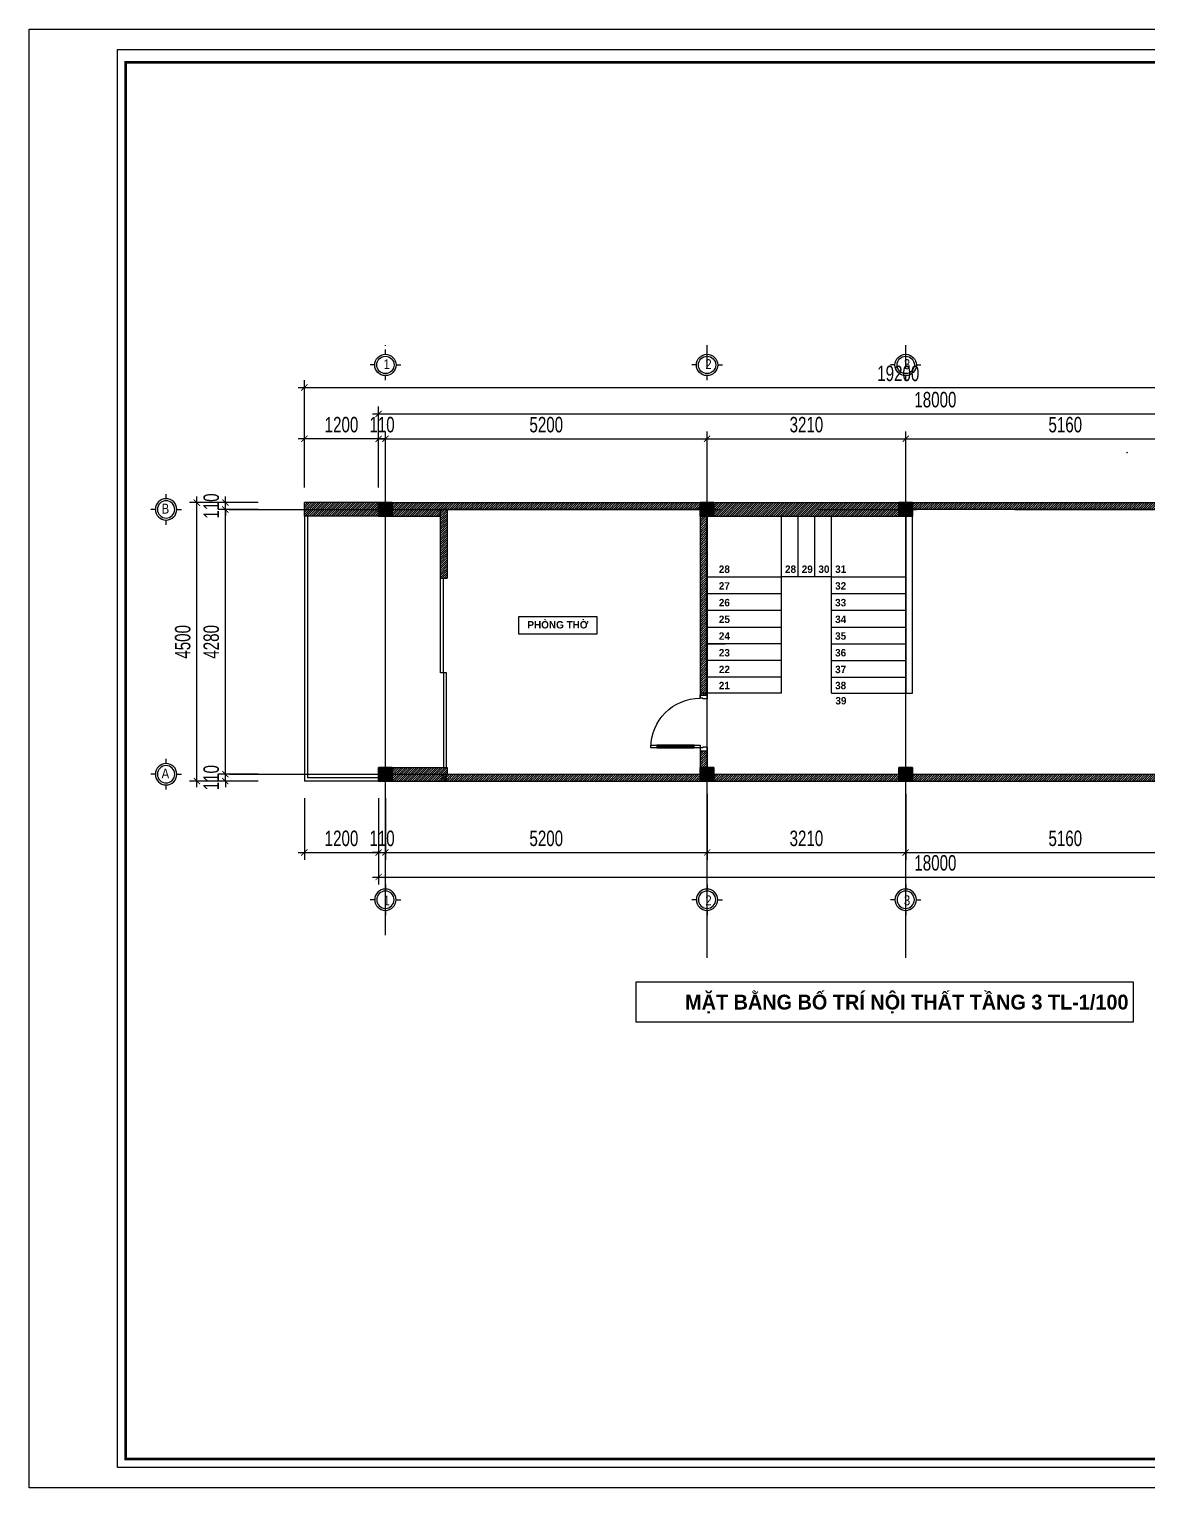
# Model space of a CAD drawing. Header units: inches. Extents: x 442278 to 842836, y -356313 to 59457.
# Drawn here: x 466328 to 484411, y -132074 to -108502 of the extents above; entities that cross this region are included whole.
import ezdxf
from ezdxf.enums import TextEntityAlignment as Align

# ---------------------------------------------------------------- set-up
doc = ezdxf.new("R2010")
doc.units = ezdxf.units.IN
doc.header["$LTSCALE"] = 250
doc.header["$MEASUREMENT"] = 0
doc.linetypes.add('CENTER', pattern=[50.8, 31.75, -6.35, 6.35, -6.35])
doc.linetypes.add('CONTINOUS', pattern=[0])
for name, color, linetype in [('3', 9, 'Continuous'), ('A-cua', 153, 'Continuous'), ('damvua', 7, 'Continuous'), ('DIM', 8, 'Continuous'), ('gsgsdfg', 31, 'Continuous'), ('HACTH250', 250, 'Continuous'), ('LA.BT', 7, 'Continuous'), ('LA.DIM', 251, 'Continuous'), ('LA.KHAC', 252, 'Continuous'), ('LA.TEXT', 60, 'Continuous'), ('netcat', 32, 'Continuous'), ('NETMANH', 44, 'Continuous'), ('NETTHAY', 8, 'Continuous'), ('NTHAY', 8, 'Continuous'), ('TEXT', 7, 'Continuous'), ('TRUC', 251, 'CENTER')]:
    doc.layers.add(name, color=color, linetype=linetype)
doc.styles.add('AVANTH', font='')
doc.styles.add('KIEU1', font='', dxfattribs={"height": 250})
doc.styles.add('MtXpl__VnAvantH', font='')
doc.styles.add('S.STEXT', font='arial.ttf', dxfattribs={"width": 0.7})
doc.styles.get("Standard").update_dxf_attribs({"font": 'arial.ttf'})
doc.styles.add('VnAvantH', font='', dxfattribs={"width": 0.7})
doc.styles.get('AVANTH').set_extended_font_data('.VnAvantH')
doc.styles.get('KIEU1').set_extended_font_data('.VnArial')
doc.styles.get('MtXpl__VnAvantH').set_extended_font_data('.VnAvantH', bold=True)
doc.styles.get('VnAvantH').set_extended_font_data('.VnAvantH')
doc.linetypes.add('TX', pattern='A,676.874288,-193.500228,["tx",AVANTH,S=240.510514,R=359.931402,X=0,Y=-131.162874],-560.72896,746.79278', length=2177.896256)
doc.dimstyles.new('S.DIM100', dxfattribs={"dimtxt": 250, "dimasz": 100, "dimexe": 120, "dimexo": 0, "dimgap": 100, "dimtad": 1, "dimdec": 0, "dimzin": 13, "dimdsep": 46, "dimtxsty": 'S.STEXT', "dimblk": 'ARCHTICK', "dimblk1": 'ARCHTICK', "dimcen": 0, "dimdle": 100, "dimclrd": 251, "dimclre": 251, "dimclrt": 60, "dimadec": 0, "dimazin": 0, "dimtfac": 1, "dimtdec": 0, "dimtix": 1, "dimtmove": 2, "dimatfit": 3, "dimfxl": 1, "dimtolj": 1, "dimtzin": 13, "dimarcsym": 0})
pattern_1 = [(45, (193481.8, -390916.868), (-17.6776695, 17.6776695), [])]

# ---------------------------------------------------------------- blocks, each defined once
blk = doc.blocks.new('_ArchTick')
at = {"color": 0, "linetype": 'ByBlock', "const_width": 0.15}
blk.add_lwpolyline([(-0.5, -0.5), (0.5, 0.5)], dxfattribs=at)
blk = doc.blocks.new('*D197')
at = {"layer": 'DEFPOINTS', "color": 0, "transparency": 16777216}
for p in [(477287, -115122), (472087, -116051), (477287, -116051)]:
    blk.add_point(p, dxfattribs=at)
at = {"layer": 'LA.DIM', "color": 251, "lineweight": -2, "transparency": 16777216}
for p, q in [((472087, -116051), (472087, -115002)), ((477287, -116051), (477287, -115002)), ((471987, -115122), (477387, -115122))]:
    blk.add_line(p, q, dxfattribs=at)
at = {"layer": 'LA.DIM', "color": 251, "lineweight": -2, "transparency": 16777216, "xscale": 100, "yscale": 100, "zscale": 100, "rotation": 180}
blk.add_blockref('_ArchTick', (472087, -115122), dxfattribs=at)
at = {"layer": 'LA.DIM', "color": 251, "lineweight": -2, "transparency": 16777216, "xscale": 100, "yscale": 100, "zscale": 100}
blk.add_blockref('_ArchTick', (477287, -115122), dxfattribs=at)
at = {"layer": 'LA.DIM', "color": 60, "transparency": 16777216, "insert": (474687, -114894), "char_height": 250, "attachment_point": 5, "style": 'S.STEXT'}
blk.add_mtext('\\A1;5200', dxfattribs=at)
blk = doc.blocks.new('*D198')
at = {"layer": 'DEFPOINTS', "color": 0, "transparency": 16777216}
for p in [(480497, -115122), (477287, -116051), (480497, -116051)]:
    blk.add_point(p, dxfattribs=at)
at = {"layer": 'LA.DIM', "color": 251, "lineweight": -2, "transparency": 16777216}
for p, q in [((477287, -116051), (477287, -115002)), ((480497, -116051), (480497, -115002)), ((477187, -115122), (480597, -115122))]:
    blk.add_line(p, q, dxfattribs=at)
at = {"layer": 'LA.DIM', "color": 251, "lineweight": -2, "transparency": 16777216, "xscale": 100, "yscale": 100, "zscale": 100, "rotation": 180}
blk.add_blockref('_ArchTick', (477287, -115122), dxfattribs=at)
at = {"layer": 'LA.DIM', "color": 251, "lineweight": -2, "transparency": 16777216, "xscale": 100, "yscale": 100, "zscale": 100}
blk.add_blockref('_ArchTick', (480497, -115122), dxfattribs=at)
at = {"layer": 'LA.DIM', "color": 60, "transparency": 16777216, "insert": (478892, -114894), "char_height": 250, "attachment_point": 5, "style": 'S.STEXT'}
blk.add_mtext('\\A1;3210', dxfattribs=at)
blk = doc.blocks.new('*D199')
at = {"layer": 'DEFPOINTS', "color": 0, "transparency": 16777216}
for p in [(485657, -115122), (480497, -116051), (485657, -116051)]:
    blk.add_point(p, dxfattribs=at)
at = {"layer": 'LA.DIM', "color": 251, "lineweight": -2, "transparency": 16777216}
for p, q in [((480497, -116051), (480497, -115002)), ((485657, -116051), (485657, -115002)), ((480397, -115122), (485757, -115122))]:
    blk.add_line(p, q, dxfattribs=at)
at = {"layer": 'LA.DIM', "color": 251, "lineweight": -2, "transparency": 16777216, "xscale": 100, "yscale": 100, "zscale": 100, "rotation": 180}
blk.add_blockref('_ArchTick', (480497, -115122), dxfattribs=at)
at = {"layer": 'LA.DIM', "color": 251, "lineweight": -2, "transparency": 16777216, "xscale": 100, "yscale": 100, "zscale": 100}
blk.add_blockref('_ArchTick', (485657, -115122), dxfattribs=at)
at = {"layer": 'LA.DIM', "color": 60, "transparency": 16777216, "insert": (483077, -114894), "char_height": 250, "attachment_point": 5, "style": 'S.STEXT'}
blk.add_mtext('\\A1;5160', dxfattribs=at)
blk = doc.blocks.new('*D202')
at = {"layer": 'DEFPOINTS', "color": 0, "transparency": 16777216}
for p in [(471977, -115122), (471977, -115906), (472087, -115906)]:
    blk.add_point(p, dxfattribs=at)
at = {"layer": 'LA.DIM', "color": 251, "lineweight": -2, "transparency": 16777216}
for p, q in [((471977, -115906), (471977, -115002)), ((472087, -115906), (472087, -115002)), ((471977, -115122), (471877, -115122)), ((472087, -115122), (471977, -115122)), ((472087, -115122), (472187, -115122))]:
    blk.add_line(p, q, dxfattribs=at)
at = {"layer": 'LA.DIM', "color": 251, "lineweight": -2, "transparency": 16777216, "xscale": 100, "yscale": 100, "zscale": 100}
blk.add_blockref('_ArchTick', (471977, -115122), dxfattribs=at)
at = {"layer": 'LA.DIM', "color": 251, "lineweight": -2, "transparency": 16777216, "xscale": 100, "yscale": 100, "zscale": 100, "rotation": 180}
blk.add_blockref('_ArchTick', (472087, -115122), dxfattribs=at)
at = {"layer": 'LA.DIM', "color": 60, "transparency": 16777216, "insert": (472032, -114894), "char_height": 250, "attachment_point": 5, "style": 'S.STEXT'}
blk.add_mtext('\\A1;110', dxfattribs=at)
blk = doc.blocks.new('*D203')
at = {"layer": 'DEFPOINTS', "color": 0, "transparency": 16777216}
for p in [(470777, -115122), (470777, -115906), (471977, -115906)]:
    blk.add_point(p, dxfattribs=at)
at = {"layer": 'LA.DIM', "color": 251, "lineweight": -2, "transparency": 16777216}
for p, q in [((470777, -115906), (470777, -115002)), ((471977, -115906), (471977, -115002)), ((472077, -115122), (470677, -115122))]:
    blk.add_line(p, q, dxfattribs=at)
at = {"layer": 'LA.DIM', "color": 251, "lineweight": -2, "transparency": 16777216, "xscale": 100, "yscale": 100, "zscale": 100, "rotation": 180}
blk.add_blockref('_ArchTick', (470777, -115122), dxfattribs=at)
at = {"layer": 'LA.DIM', "color": 251, "lineweight": -2, "transparency": 16777216, "xscale": 100, "yscale": 100, "zscale": 100}
blk.add_blockref('_ArchTick', (471977, -115122), dxfattribs=at)
at = {"layer": 'LA.DIM', "color": 60, "transparency": 16777216, "insert": (471377, -114894), "char_height": 250, "attachment_point": 5, "style": 'S.STEXT'}
blk.add_mtext('\\A1;1200', dxfattribs=at)
blk = doc.blocks.new('*D204')
at = {"layer": 'DEFPOINTS', "color": 0, "transparency": 16777216}
for p in [(489977, -114718), (471977, -115910), (489977, -115910)]:
    blk.add_point(p, dxfattribs=at)
at = {"layer": 'LA.DIM', "color": 251, "lineweight": -2, "transparency": 16777216}
for p, q in [((471877, -114718), (490077, -114718)), ((471977, -115910), (471977, -114598)), ((489977, -115910), (489977, -114598))]:
    blk.add_line(p, q, dxfattribs=at)
at = {"layer": 'LA.DIM', "color": 251, "lineweight": -2, "transparency": 16777216, "xscale": 100, "yscale": 100, "zscale": 100, "rotation": 180}
blk.add_blockref('_ArchTick', (471977, -114718), dxfattribs=at)
at = {"layer": 'LA.DIM', "color": 251, "lineweight": -2, "transparency": 16777216, "xscale": 100, "yscale": 100, "zscale": 100}
blk.add_blockref('_ArchTick', (489977, -114718), dxfattribs=at)
at = {"layer": 'LA.DIM', "color": 60, "transparency": 16777216, "insert": (480977, -114490), "char_height": 250, "attachment_point": 5, "style": 'S.STEXT'}
blk.add_mtext('\\A1;18000', dxfattribs=at)
blk = doc.blocks.new('*D205')
at = {"layer": 'DEFPOINTS', "color": 0, "transparency": 16777216}
for p in [(489977, -114293), (470777, -115896), (489977, -115910)]:
    blk.add_point(p, dxfattribs=at)
at = {"layer": 'LA.DIM', "color": 251, "lineweight": -2, "transparency": 16777216}
for p, q in [((470677, -114293), (490077, -114293)), ((470777, -115896), (470777, -114173)), ((489977, -115910), (489977, -114173))]:
    blk.add_line(p, q, dxfattribs=at)
at = {"layer": 'LA.DIM', "color": 251, "lineweight": -2, "transparency": 16777216, "xscale": 100, "yscale": 100, "zscale": 100, "rotation": 180}
blk.add_blockref('_ArchTick', (470777, -114293), dxfattribs=at)
at = {"layer": 'LA.DIM', "color": 251, "lineweight": -2, "transparency": 16777216, "xscale": 100, "yscale": 100, "zscale": 100}
blk.add_blockref('_ArchTick', (489977, -114293), dxfattribs=at)
at = {"layer": 'LA.DIM', "color": 60, "transparency": 16777216, "insert": (480377, -114066), "char_height": 250, "attachment_point": 5, "style": 'S.STEXT'}
blk.add_mtext('\\A1;19200', dxfattribs=at)
blk = doc.blocks.new('*D206')
at = {"layer": 'DEFPOINTS', "color": 0, "transparency": 16777216}
for p in [(472087, -120927), (477287, -120927), (477287, -121808)]:
    blk.add_point(p, dxfattribs=at)
at = {"layer": 'LA.DIM', "color": 251, "lineweight": -2, "transparency": 16777216}
for p, q in [((472087, -120927), (472087, -121928)), ((477287, -120927), (477287, -121928)), ((471987, -121808), (477387, -121808))]:
    blk.add_line(p, q, dxfattribs=at)
at = {"layer": 'LA.DIM', "color": 251, "lineweight": -2, "transparency": 16777216, "xscale": 100, "yscale": 100, "zscale": 100, "rotation": 180}
blk.add_blockref('_ArchTick', (472087, -121808), dxfattribs=at)
at = {"layer": 'LA.DIM', "color": 251, "lineweight": -2, "transparency": 16777216, "xscale": 100, "yscale": 100, "zscale": 100}
blk.add_blockref('_ArchTick', (477287, -121808), dxfattribs=at)
at = {"layer": 'LA.DIM', "color": 60, "transparency": 16777216, "insert": (474687, -121580), "char_height": 250, "attachment_point": 5, "style": 'S.STEXT'}
blk.add_mtext('\\A1;5200', dxfattribs=at)
blk = doc.blocks.new('*D207')
at = {"layer": 'DEFPOINTS', "color": 0, "transparency": 16777216}
for p in [(477287, -120861), (480497, -120861), (480497, -121808)]:
    blk.add_point(p, dxfattribs=at)
at = {"layer": 'LA.DIM', "color": 251, "lineweight": -2, "transparency": 16777216}
for p, q in [((477287, -120861), (477287, -121928)), ((480497, -120861), (480497, -121928)), ((477187, -121808), (480597, -121808))]:
    blk.add_line(p, q, dxfattribs=at)
at = {"layer": 'LA.DIM', "color": 251, "lineweight": -2, "transparency": 16777216, "xscale": 100, "yscale": 100, "zscale": 100, "rotation": 180}
blk.add_blockref('_ArchTick', (477287, -121808), dxfattribs=at)
at = {"layer": 'LA.DIM', "color": 251, "lineweight": -2, "transparency": 16777216, "xscale": 100, "yscale": 100, "zscale": 100}
blk.add_blockref('_ArchTick', (480497, -121808), dxfattribs=at)
at = {"layer": 'LA.DIM', "color": 60, "transparency": 16777216, "insert": (478892, -121580), "char_height": 250, "attachment_point": 5, "style": 'S.STEXT'}
blk.add_mtext('\\A1;3210', dxfattribs=at)
blk = doc.blocks.new('*D208')
at = {"layer": 'DEFPOINTS', "color": 0, "transparency": 16777216}
for p in [(480497, -120861), (485657, -120861), (485657, -121808)]:
    blk.add_point(p, dxfattribs=at)
at = {"layer": 'LA.DIM', "color": 251, "lineweight": -2, "transparency": 16777216}
for p, q in [((480497, -120861), (480497, -121928)), ((485657, -120861), (485657, -121928)), ((480397, -121808), (485757, -121808))]:
    blk.add_line(p, q, dxfattribs=at)
at = {"layer": 'LA.DIM', "color": 251, "lineweight": -2, "transparency": 16777216, "xscale": 100, "yscale": 100, "zscale": 100, "rotation": 180}
blk.add_blockref('_ArchTick', (480497, -121808), dxfattribs=at)
at = {"layer": 'LA.DIM', "color": 251, "lineweight": -2, "transparency": 16777216, "xscale": 100, "yscale": 100, "zscale": 100}
blk.add_blockref('_ArchTick', (485657, -121808), dxfattribs=at)
at = {"layer": 'LA.DIM', "color": 60, "transparency": 16777216, "insert": (483077, -121580), "char_height": 250, "attachment_point": 5, "style": 'S.STEXT'}
blk.add_mtext('\\A1;5160', dxfattribs=at)
blk = doc.blocks.new('*D210')
at = {"layer": 'DEFPOINTS', "color": 0, "transparency": 16777216}
for p in [(471977, -120927), (472087, -120927), (472087, -121808)]:
    blk.add_point(p, dxfattribs=at)
at = {"layer": 'LA.DIM', "color": 251, "lineweight": -2, "transparency": 16777216}
for p, q in [((471977, -120927), (471977, -121928)), ((472087, -120927), (472087, -121928)), ((471977, -121808), (471877, -121808)), ((471977, -121808), (472087, -121808)), ((472087, -121808), (472187, -121808))]:
    blk.add_line(p, q, dxfattribs=at)
at = {"layer": 'LA.DIM', "color": 251, "lineweight": -2, "transparency": 16777216, "xscale": 100, "yscale": 100, "zscale": 100}
blk.add_blockref('_ArchTick', (471977, -121808), dxfattribs=at)
at = {"layer": 'LA.DIM', "color": 251, "lineweight": -2, "transparency": 16777216, "xscale": 100, "yscale": 100, "zscale": 100, "rotation": 180}
blk.add_blockref('_ArchTick', (472087, -121808), dxfattribs=at)
at = {"layer": 'LA.DIM', "color": 60, "transparency": 16777216, "insert": (472032, -121580), "char_height": 250, "attachment_point": 5, "style": 'S.STEXT'}
blk.add_mtext('\\A1;110', dxfattribs=at)
blk = doc.blocks.new('*D211')
at = {"layer": 'DEFPOINTS', "color": 0, "transparency": 16777216}
for p in [(471977, -120927), (489977, -120927), (489977, -122204)]:
    blk.add_point(p, dxfattribs=at)
at = {"layer": 'LA.DIM', "color": 251, "lineweight": -2, "transparency": 16777216}
for p, q in [((471977, -120927), (471977, -122324)), ((489977, -120927), (489977, -122324)), ((471877, -122204), (490077, -122204))]:
    blk.add_line(p, q, dxfattribs=at)
at = {"layer": 'LA.DIM', "color": 251, "lineweight": -2, "transparency": 16777216, "xscale": 100, "yscale": 100, "zscale": 100, "rotation": 180}
blk.add_blockref('_ArchTick', (471977, -122204), dxfattribs=at)
at = {"layer": 'LA.DIM', "color": 251, "lineweight": -2, "transparency": 16777216, "xscale": 100, "yscale": 100, "zscale": 100}
blk.add_blockref('_ArchTick', (489977, -122204), dxfattribs=at)
at = {"layer": 'LA.DIM', "color": 60, "transparency": 16777216, "insert": (480977, -121976), "char_height": 250, "attachment_point": 5, "style": 'S.STEXT'}
blk.add_mtext('\\A1;18000', dxfattribs=at)
blk = doc.blocks.new('*D212')
at = {"layer": 'DEFPOINTS', "color": 0, "transparency": 16777216}
for p in [(470777, -120927), (471977, -120927), (471977, -121808)]:
    blk.add_point(p, dxfattribs=at)
at = {"layer": 'LA.DIM', "color": 251, "lineweight": -2, "transparency": 16777216}
for p, q in [((470777, -120927), (470777, -121928)), ((471977, -120927), (471977, -121928)), ((470677, -121808), (472077, -121808))]:
    blk.add_line(p, q, dxfattribs=at)
at = {"layer": 'LA.DIM', "color": 251, "lineweight": -2, "transparency": 16777216, "xscale": 100, "yscale": 100, "zscale": 100, "rotation": 180}
blk.add_blockref('_ArchTick', (470777, -121808), dxfattribs=at)
at = {"layer": 'LA.DIM', "color": 251, "lineweight": -2, "transparency": 16777216, "xscale": 100, "yscale": 100, "zscale": 100}
blk.add_blockref('_ArchTick', (471977, -121808), dxfattribs=at)
at = {"layer": 'LA.DIM', "color": 60, "transparency": 16777216, "insert": (471377, -121580), "char_height": 250, "attachment_point": 5, "style": 'S.STEXT'}
blk.add_mtext('\\A1;1200', dxfattribs=at)
blk = doc.blocks.new('vongtrondim')
at = {"layer": 'damvua'}
blk.add_circle((0, 0), 175, dxfattribs=at)
at = {"layer": 'NTHAY'}
for p, q in [((0, 226), (0, 309)), ((-226, 0), (-309, 0)), ((226, 0), (309, 0)), ((0, -309), (0, -226))]:
    blk.add_line(p, q, dxfattribs=at)
blk.add_circle((0, 0), 216, dxfattribs=at)
blk = doc.blocks.new('*D213')
at = {"layer": 'DEFPOINTS', "color": 0, "transparency": 16777216}
for p in [(469500, -116263), (470028, -116263), (470028, -120543)]:
    blk.add_point(p, dxfattribs=at)
at = {"layer": 'LA.DIM', "color": 251, "lineweight": -2, "transparency": 16777216}
for p, q in [((469500, -120643), (469500, -116163)), ((470028, -116263), (469380, -116263)), ((470028, -120543), (469380, -120543))]:
    blk.add_line(p, q, dxfattribs=at)
at = {"layer": 'LA.DIM', "color": 251, "lineweight": -2, "transparency": 16777216, "xscale": 100, "yscale": 100, "zscale": 100}
for p, rotation in [((469500, -116263), 90), ((469500, -120543), 270)]:
    blk.add_blockref('_ArchTick', p, dxfattribs=dict(at, rotation=rotation))
at = {"layer": 'LA.DIM', "color": 60, "transparency": 16777216, "insert": (469272, -118403), "char_height": 250, "attachment_point": 5, "rotation": 90, "style": 'S.STEXT'}
blk.add_mtext('\\A1;4280', dxfattribs=at)
blk = doc.blocks.new('*D214')
at = {"layer": 'DEFPOINTS', "color": 0, "transparency": 16777216}
for p in [(469039, -116153), (470028, -116153), (470028, -120653)]:
    blk.add_point(p, dxfattribs=at)
at = {"layer": 'LA.DIM', "color": 251, "lineweight": -2, "transparency": 16777216}
for p, q in [((470028, -116153), (468919, -116153)), ((469039, -120753), (469039, -116053)), ((470028, -120653), (468919, -120653))]:
    blk.add_line(p, q, dxfattribs=at)
at = {"layer": 'LA.DIM', "color": 251, "lineweight": -2, "transparency": 16777216, "xscale": 100, "yscale": 100, "zscale": 100}
for p, rotation in [((469039, -116153), 90), ((469039, -120653), 270)]:
    blk.add_blockref('_ArchTick', p, dxfattribs=dict(at, rotation=rotation))
at = {"layer": 'LA.DIM', "color": 60, "transparency": 16777216, "insert": (468811, -118403), "char_height": 250, "attachment_point": 5, "rotation": 90, "style": 'S.STEXT'}
blk.add_mtext('\\A1;4500', dxfattribs=at)
blk = doc.blocks.new('*D215')
at = {"layer": 'DEFPOINTS', "color": 0, "transparency": 16777216}
for p in [(469500, -120543), (470028, -120543), (470028, -120653)]:
    blk.add_point(p, dxfattribs=at)
at = {"layer": 'LA.DIM', "color": 251, "lineweight": -2, "transparency": 16777216}
for p, q in [((469500, -120543), (469500, -120443)), ((470028, -120543), (469380, -120543)), ((470028, -120653), (469380, -120653)), ((469500, -120653), (469500, -120543)), ((469500, -120653), (469500, -120753))]:
    blk.add_line(p, q, dxfattribs=at)
at = {"layer": 'LA.DIM', "color": 251, "lineweight": -2, "transparency": 16777216, "xscale": 100, "yscale": 100, "zscale": 100}
for p, rotation in [((469500, -120543), 270), ((469500, -120653), 90)]:
    blk.add_blockref('_ArchTick', p, dxfattribs=dict(at, rotation=rotation))
at = {"layer": 'LA.DIM', "color": 60, "transparency": 16777216, "insert": (469272, -120598), "char_height": 250, "attachment_point": 5, "rotation": 90, "style": 'S.STEXT'}
blk.add_mtext('\\A1;110', dxfattribs=at)
blk = doc.blocks.new('*D216')
at = {"layer": 'DEFPOINTS', "color": 0, "transparency": 16777216}
for p in [(469500, -116153), (470028, -116153), (470028, -116263)]:
    blk.add_point(p, dxfattribs=at)
at = {"layer": 'LA.DIM', "color": 251, "lineweight": -2, "transparency": 16777216}
for p, q in [((470028, -116153), (469380, -116153)), ((469500, -116153), (469500, -116053)), ((469500, -116263), (469500, -116153)), ((470028, -116263), (469380, -116263)), ((469500, -116263), (469500, -116363))]:
    blk.add_line(p, q, dxfattribs=at)
at = {"layer": 'LA.DIM', "color": 251, "lineweight": -2, "transparency": 16777216, "xscale": 100, "yscale": 100, "zscale": 100}
for p, rotation in [((469500, -116153), 270), ((469500, -116263), 90)]:
    blk.add_blockref('_ArchTick', p, dxfattribs=dict(at, rotation=rotation))
at = {"layer": 'LA.DIM', "color": 60, "transparency": 16777216, "insert": (469272, -116208), "char_height": 250, "attachment_point": 5, "rotation": 90, "style": 'S.STEXT'}
blk.add_mtext('\\A1;110', dxfattribs=at)
blk = doc.blocks.new('KHUNG CHUAN SEICO')
at = {"layer": 'DEFPOINTS', "lineweight": -3, "ltscale": 2000}
blk.add_lwpolyline([(0, 397.16), (572.13, 397.16), (572.13, 0), (0, 0)], close=True, dxfattribs=at)
at = {"layer": 'gsgsdfg'}
blk.add_lwpolyline([(0, 397.16), (572.13, 397.16), (572.13, 0), (0, 0)], close=True, dxfattribs=at)
blk.add_lwpolyline([(0, 397.16), (572.13, 397.16), (572.13, 0), (0, 0)], close=True, dxfattribs=at)
at = {"layer": 'NETTHAY', "ltscale": 0.5, "const_width": 0.743}
blk.add_lwpolyline([(26.26, 388.15), (460.75, 388.15), (460.75, 7.88), (26.26, 7.88), (26.26, 388.51)], dxfattribs=at)
at = {"layer": 'NTHAY', "lineweight": -3, "ltscale": 2000}
blk.add_lwpolyline([(24.06, 391.61), (565.91, 391.61), (565.91, 5.55), (24.06, 5.55)], close=True, dxfattribs=at)
at = {"layer": '3', "ltscale": 0.5, "style": 'VnAvantH'}
for tag, height, p in [('DRAWING1', 4.75, (514.01, 46.77)), ('DRAWING2', 4.75, (514.07, 36.02)), ('DATE', 2.5, (477.02, 18.64))]:
    blk.add_attdef(tag, text='', height=height, dxfattribs=at).set_placement(p, align=Align.CENTER)
blk = doc.blocks.new('*U112')
blk.add_line((-70, 100), (-70, 700))
for points in [[(-50, 0), (-50, 800), (-90, 800), (-90, 0)], [(-50, 100), (-90, 100), (-90, 700), (-50, 700)], [(0, -110), (-60, -110), (-60, -40), (-50, -40), (-50, 0), (0, 0)], [(-900, -110), (-840, -110), (-840, -40), (-850, -40), (-850, 0), (-900, 0)]]:
    blk.add_lwpolyline(points, close=True)
blk.add_arc((-50, 0), 800, 90, 180)

msp = doc.modelspace()

# ---------------------------------------------------------------- hatches: boundary and pattern name
at = {"layer": 'HACTH250', "linetype": 'TX'}
h = msp.add_hatch(dxfattribs=at)
h.set_pattern_fill('ANSI31', color=256, scale=200, style=0)
h.set_pattern_definition(pattern_1)
h.paths.add_polyline_path([(470776.81, -116153.06), (472976.81, -116153.06), (472976.81, -116373.06), (470776.81, -116373.06)])
h = msp.add_hatch(dxfattribs=at)
h.set_pattern_fill('ANSI31', color=256, scale=200, style=0)
h.set_pattern_definition(pattern_1)
h.paths.add_polyline_path([(472976.81, -116263.06), (477176.81, -116263.06), (477176.81, -116153.06), (472976.81, -116153.06)])
h = msp.add_hatch(dxfattribs=at)
h.set_pattern_fill('ANSI31', color=256, scale=200, style=0)
h.set_pattern_definition([(45, (152232.753, -431964.283), (-17.6776695, 17.6776695), [])])
h.paths.add_polyline_path([(477296.81, -116153.06), (480386.81, -116153.06), (480386.81, -116373.06), (477296.81, -116373.06)])
h = msp.add_hatch(dxfattribs=at)
h.set_pattern_fill('ANSI31', color=256, scale=200, style=0)
h.set_pattern_definition([(45, (152132.753, -419002.64), (-17.6776695, 17.6776695), [])])
h.paths.add_polyline_path([(480606.81, -116153.06), (485546.81, -116153.06), (485546.81, -116263.06), (480606.81, -116263.06)])
h = msp.add_hatch(dxfattribs=at)
h.set_pattern_fill('ANSI31', color=256, scale=200, style=0)
h.set_pattern_definition(pattern_1)
h.paths.add_polyline_path([(472976.81, -117373.06), (473086.81, -117373.06), (473086.81, -116263.06), (472976.81, -116263.06)])
h = msp.add_hatch(dxfattribs=at)
h.set_pattern_fill('ANSI31', color=256, scale=200, style=0)
h.set_pattern_definition([(45, (477176.808, -119263.333), (-17.67767, 17.67767), [])])
h.paths.add_polyline_path([(477176.81, -116373.06), (477286.81, -116373.06), (477286.81, -119263.33), (477176.81, -119263.33)])
h = msp.add_hatch(dxfattribs=at)
h.set_pattern_fill('ANSI31', color=256, scale=200, style=0)
h.set_pattern_definition([(45, (477176.808, -120433.056), (-17.6777, 17.6777), [])])
h.paths.add_polyline_path([(477176.81, -120433.06), (477286.81, -120433.06), (477286.81, -120163.33), (477176.81, -120163.33)])
h = msp.add_hatch(dxfattribs=at)
h.set_pattern_fill('ANSI31', color=256, scale=200, style=0)
h.set_pattern_definition(pattern_1)
h.paths.add_polyline_path([(473086.81, -120433.06), (472196.81, -120433.06), (472196.81, -120653.06), (473086.81, -120653.06)])
h = msp.add_hatch(dxfattribs=at)
h.set_pattern_fill('ANSI31', color=256, scale=200, style=0)
h.set_pattern_definition([(45, (193381.8, -390916.868), (-17.6776695, 17.6776695), [])])
h.paths.add_polyline_path([(472986.81, -120543.06), (485646.81, -120543.06), (485646.81, -120653.06), (472986.81, -120653.06)])
at = {"layer": 'NETMANH'}
for points in [[(471976.81, -116373.06), (472196.81, -116373.06), (472196.81, -116153.06), (471976.81, -116153.06)], [(471976.81, -116373.06), (472196.81, -116373.06), (472196.81, -116153.06), (471976.81, -116153.06)], [(477176.81, -116373.06), (477396.81, -116373.06), (477396.81, -116153.06), (477176.81, -116153.06)], [(477176.81, -116373.06), (477396.81, -116373.06), (477396.81, -116153.06), (477176.81, -116153.06)], [(480386.81, -116373.06), (480606.81, -116373.06), (480606.81, -116153.06), (480386.81, -116153.06)], [(480386.81, -116373.06), (480606.81, -116373.06), (480606.81, -116153.06), (480386.81, -116153.06)], [(471976.81, -120653.06), (472196.81, -120653.06), (472196.81, -120433.06), (471976.81, -120433.06)], [(471976.81, -120653.06), (472196.81, -120653.06), (472196.81, -120433.06), (471976.81, -120433.06)], [(477176.81, -120653.06), (477396.81, -120653.06), (477396.81, -120433.06), (477176.81, -120433.06)], [(477176.81, -120653.06), (477396.81, -120653.06), (477396.81, -120433.06), (477176.81, -120433.06)], [(480386.81, -120653.06), (480606.81, -120653.06), (480606.81, -120433.06), (480386.81, -120433.06)], [(480386.81, -120653.06), (480606.81, -120653.06), (480606.81, -120433.06), (480386.81, -120433.06)]]:
    msp.add_hatch(color=0, dxfattribs=at).paths.add_polyline_path(points)

# ---------------------------------------------------------------- linework, layer by layer
at = {"linetype": 'TX'}
for p, q in [((472976.81, -118903.06), (472976.81, -117373.06)), ((472976.81, -117373.06), (473086.81, -117373.06)), ((473026.81, -118903.06), (473026.81, -117373.06)), ((473026.81, -118903.06), (472976.81, -118903.06)), ((477286.81, -119185.65), (477286.81, -119193.06)), ((471976.81, -120653.06), (470776.81, -120653.06)), ((471976.81, -120603.06), (470826.81, -120603.06))]:
    msp.add_line(p, q, dxfattribs=at)
at = {"color": 9, "linetype": 'TX'}
for points in [[(472887.82, -118612.14, 0, 100, 0), (472887.82, -118362.14, 0, 0, 0), (472887.82, -118057.91, 0, 0, 0)], [(472929.77, -119112.82, 0, 100, 0), (472929.77, -119362.82, 0, 0, 0), (472929.77, -119804.38, 0, 0, 0)]]:
    msp.add_lwpolyline(points, format="xyseb", dxfattribs=at)
at = {"linetype": 'TX'}
msp.add_lwpolyline([(473026.81, -120433.06), (473076.81, -120433.06), (473076.81, -118903.06), (473026.81, -118903.06)], close=True, dxfattribs=at)
at = {"color": 8}
msp.add_arc((484327.55, -117114.48), 1786.79, 97.858525, 98.476262, dxfattribs=at)
at = {"layer": 'LA.BT'}
for p, q in [((470776.81, -116373.06), (470776.81, -120433.06)), ((470826.81, -116373.06), (470826.81, -120603.06))]:
    msp.add_line(p, q, dxfattribs=at)
at = {"layer": 'LA.DIM'}
msp.add_line((480496.81, -122855.32), (480496.81, -122840.13), dxfattribs=at)
at = {"layer": 'LA.KHAC'}
for p, q in [((478486.81, -117353.06), (478486.81, -116373.06)), ((478756.81, -117353.06), (478756.81, -116373.06)), ((479026.81, -117353.06), (479026.81, -116373.06)), ((479296.81, -117353.06), (479296.81, -116373.06)), ((477286.81, -117353.06), (478486.81, -117353.06)), ((478486.81, -117623.06), (478486.81, -117353.06)), ((479296.81, -117353.06), (478486.81, -117353.06)), ((478486.81, -119233.06), (478486.81, -117353.06)), ((479296.81, -117353.06), (480496.81, -117353.06)), ((479296.81, -119233.06), (479296.81, -117353.06)), ((477286.81, -117623.06), (478486.81, -117623.06)), ((479296.81, -117623.06), (480496.81, -117623.06)), ((477286.81, -117893.06), (478486.81, -117893.06)), ((479296.81, -117893.06), (480496.81, -117893.06)), ((477286.81, -118163.06), (478486.81, -118163.06)), ((479296.81, -118163.06), (480496.81, -118163.06)), ((477286.81, -118433.06), (477586.81, -118433.06)), ((478486.81, -118433.06), (477286.81, -118433.06)), ((479296.81, -118433.06), (480496.81, -118433.06)), ((478486.81, -118703.06), (477286.81, -118703.06)), ((479296.81, -118703.06), (480496.81, -118703.06)), ((478486.81, -118973.06), (477286.81, -118973.06)), ((479296.81, -118973.06), (480496.81, -118973.06)), ((478486.81, -119233.06), (477176.81, -119233.06)), ((479296.81, -119233.06), (480606.81, -119233.06))]:
    msp.add_line(p, q, dxfattribs=at)
at = {"layer": 'netcat', "linetype": 'CONTINOUS'}
for p, q in [((471976.81, -116153.06), (470776.81, -116153.06)), ((470776.81, -116373.06), (470776.81, -116153.06)), ((471976.81, -116153.06), (489756.81, -116153.06)), ((471976.81, -116373.06), (470776.81, -116373.06)), ((472196.81, -116373.06), (472976.81, -116373.06)), ((477176.81, -116263.06), (472976.81, -116263.06)), ((472976.81, -117373.06), (472976.81, -116263.06)), ((473086.81, -116263.06), (473086.81, -117373.06)), ((477174.19, -116373.06), (477174.19, -119233.06)), ((477176.81, -116373.06), (477176.81, -119263.33)), ((477284.19, -119233.06), (477284.19, -116373.06)), ((477286.81, -116373.06), (477286.81, -119263.33)), ((477394.19, -116373.06), (480606.81, -116373.06)), ((480496.81, -116373.06), (480496.81, -119233.06)), ((485766.81, -116263.06), (480606.81, -116263.06)), ((480606.81, -119233.06), (480606.81, -116373.06)), ((472976.81, -117373.06), (473086.81, -117373.06)), ((477176.81, -119155.65), (477176.81, -119313.33)), ((477286.81, -119185.65), (477286.81, -119323.33)), ((477176.81, -120073.33), (477176.81, -120433.06)), ((477286.81, -120103.33), (477286.81, -120433.06)), ((470776.81, -120433.06), (470776.81, -120653.06)), ((471976.81, -120433.06), (472976.81, -120433.06)), ((472976.81, -120433.06), (473086.81, -120433.06)), ((473086.81, -120433.06), (473086.81, -120543.06)), ((471976.81, -120653.06), (489756.81, -120653.06)), ((473086.81, -120543.06), (477176.81, -120543.06)), ((477176.81, -120543.06), (482466.81, -120543.06)), ((482466.81, -120543.06), (485546.81, -120543.06))]:
    msp.add_line(p, q, dxfattribs=at)
for points in [[(471976.81, -116153.06), (472196.81, -116153.06), (472196.81, -116373.06), (471976.81, -116373.06)], [(471976.81, -116373.06), (472196.81, -116373.06), (472196.81, -116153.06), (471976.81, -116153.06)], [(477176.81, -116153.06), (477396.81, -116153.06), (477396.81, -116373.06), (477176.81, -116373.06)], [(477176.81, -116373.06), (477396.81, -116373.06), (477396.81, -116153.06), (477176.81, -116153.06)], [(480386.81, -116153.06), (480606.81, -116153.06), (480606.81, -116373.06), (480386.81, -116373.06)], [(480386.81, -116373.06), (480606.81, -116373.06), (480606.81, -116153.06), (480386.81, -116153.06)], [(471976.81, -120433.06), (472196.81, -120433.06), (472196.81, -120653.06), (471976.81, -120653.06)], [(471976.81, -120653.06), (472196.81, -120653.06), (472196.81, -120433.06), (471976.81, -120433.06)], [(477176.81, -120433.06), (477396.81, -120433.06), (477396.81, -120653.06), (477176.81, -120653.06)], [(477176.81, -120653.06), (477396.81, -120653.06), (477396.81, -120433.06), (477176.81, -120433.06)], [(480386.81, -120433.06), (480606.81, -120433.06), (480606.81, -120653.06), (480386.81, -120653.06)], [(480386.81, -120653.06), (480606.81, -120653.06), (480606.81, -120433.06), (480386.81, -120433.06)]]:
    msp.add_lwpolyline(points, close=True, dxfattribs=at)
at = {"layer": 'NETMANH', "color": 0}
for points in [[(471976.81, -116373.06), (472196.81, -116373.06), (472196.81, -116153.06), (471976.81, -116153.06)], [(471976.81, -116373.06), (472196.81, -116373.06), (472196.81, -116153.06), (471976.81, -116153.06)], [(477176.81, -116373.06), (477396.81, -116373.06), (477396.81, -116153.06), (477176.81, -116153.06)], [(477176.81, -116373.06), (477396.81, -116373.06), (477396.81, -116153.06), (477176.81, -116153.06)], [(480386.81, -116373.06), (480606.81, -116373.06), (480606.81, -116153.06), (480386.81, -116153.06)], [(480386.81, -116373.06), (480606.81, -116373.06), (480606.81, -116153.06), (480386.81, -116153.06)], [(471976.81, -120653.06), (472196.81, -120653.06), (472196.81, -120433.06), (471976.81, -120433.06)], [(471976.81, -120653.06), (472196.81, -120653.06), (472196.81, -120433.06), (471976.81, -120433.06)], [(477176.81, -120653.06), (477396.81, -120653.06), (477396.81, -120433.06), (477176.81, -120433.06)], [(477176.81, -120653.06), (477396.81, -120653.06), (477396.81, -120433.06), (477176.81, -120433.06)], [(480386.81, -120653.06), (480606.81, -120653.06), (480606.81, -120433.06), (480386.81, -120433.06)], [(480386.81, -120653.06), (480606.81, -120653.06), (480606.81, -120433.06), (480386.81, -120433.06)]]:
    msp.add_lwpolyline(points, close=True, dxfattribs=at)
at = {"layer": 'NETTHAY'}
msp.add_lwpolyline([(474243.84, -117995.55), (475502.69, -117995.55), (475502.69, -118278.04), (474243.84, -118278.04)], close=True, dxfattribs=at)
at = {"layer": 'NETTHAY', "ltscale": 0.5}
msp.add_lwpolyline([(476133.01, -124541.65), (484178.1, -124541.65), (484178.1, -123901.31), (476133.01, -123901.31)], close=True, dxfattribs=at)
at = {"layer": 'TRUC'}
for p, q in [((472086.81, -123145.48), (472086.81, -113605.83)), ((477286.81, -123511.9), (477286.81, -113605.83)), ((480496.81, -123511.9), (480496.81, -113605.83)), ((469559.54, -116263.06), (493384.24, -116263.06)), ((469559.54, -120543.06), (493384.24, -120543.06))]:
    msp.add_line(p, q, dxfattribs=at)

# ---------------------------------------------------------------- block references
at = {"layer": '3', "xscale": 59.35300561241456, "yscale": 59.35300561205077, "zscale": 59.35300561188673}
msp.add_blockref('KHUNG CHUAN SEICO', (466328.24, -132074.37), dxfattribs=at)
at = {"layer": 'A-cua', "xscale": -1, "rotation": 90}
msp.add_blockref('*U112', (477176.81, -120163.33), dxfattribs=at)
at = {"layer": 'DIM', "yscale": 0.8000000007450581, "zscale": 0.8}
for p, xscale in [((472086.81, -113927.79), 0.800000011920929), ((477286.81, -113927.79), 0.800000011920929), ((480496.81, -113927.79), 0.800000011920929), ((468542.35, -116263.06), -0.800000011920929), ((468542.35, -120543.06), -0.800000011920929)]:
    msp.add_blockref('vongtrondim', p, dxfattribs=dict(at, xscale=xscale))
at = {"layer": 'DIM', "xscale": -0.800000011920929, "yscale": 0.8000000007450581, "zscale": 0.8, "rotation": 180}
for p in [(472086.81, -122570.5), (477286.81, -122570.5), (480496.81, -122570.5)]:
    msp.add_blockref('vongtrondim', p, dxfattribs=at)

# ---------------------------------------------------------------- texts
at = {"layer": 'LA.TEXT', "insert": (476930.68, -124406.98), "char_height": 240, "width": 9442.7572, "attachment_point": 7, "style": 'AVANTH'}
msp.add_mtext('{\\f.VnAvantH|b1|i0|c0|p34;mÆt b»ng Bè TRÝ NéI THÊT tÇng 3 tl-1/100}', dxfattribs=at)
at = {"layer": 'TEXT', "style": 'MtXpl__VnAvantH'}
for s, p in [('28', (477476.69, -117288.77)), ('28', (478546.37, -117288.77)), ('29', (478816.37, -117288.77)), ('30', (479086.37, -117288.77)), ('31', (479356.37, -117288.77)), ('27', (477476.69, -117558.77)), ('32', (479356.37, -117558.77)), ('26', (477476.69, -117828.77)), ('33', (479356.37, -117828.77)), ('25', (477476.69, -118098.77)), ('34', (479356.37, -118098.77)), ('24', (477476.69, -118368.77)), ('35', (479356.37, -118368.77)), ('23', (477476.69, -118638.77)), ('36', (479356.37, -118638.77)), ('22', (477476.69, -118908.77)), ('37', (479356.37, -118908.77)), ('21', (477476.69, -119168.77)), ('38', (479356.37, -119168.77)), ('39', (479361.13, -119414.36))]:
    msp.add_text(s, height=120, rotation=360, dxfattribs=at).set_placement(p)
at = {"layer": 'TEXT', "char_height": 160, "width": 573.6, "style": 'KIEU1'}
for s, insert, attachment_point in [('{\\f.VnArial NarrowH|b0|i0|c0|p34;1}', (472058.24, -113835.96), 1), ('{\\f.VnArial NarrowH|b0|i0|c0|p34;2}', (477258.24, -113835.96), 1), ('{\\f.VnArial NarrowH|b0|i0|c0|p34;3}', (480468.24, -113835.96), 1), ('{\\f.VnArial NarrowH|b0|i0|c0|p34;b}', (468591.15, -116171.22), 3), ('{\\f.VnArial NarrowH|b0|i0|c0|p34;a}', (468591.15, -120451.22), 3), ('{\\f.VnArial NarrowH|b0|i0|c0|p34;1}', (472058.24, -122662.34), 7), ('{\\f.VnArial NarrowH|b0|i0|c0|p34;2}', (477258.24, -122662.34), 7), ('{\\f.VnArial NarrowH|b0|i0|c0|p34;3}', (480468.24, -122662.34), 7)]:
    msp.add_mtext(s, dxfattribs=dict(at, insert=insert, attachment_point=attachment_point))
at = {"layer": 'TEXT', "ltscale": 0.5, "insert": (474382.09, -118188.22), "char_height": 120, "width": 1950.88, "attachment_point": 7, "rotation": 360}
msp.add_mtext('{\\f.VnAvantH|b1|i0|c0|p34;phßng thê}', dxfattribs=at)

# ---------------------------------------------------------------- dimensions: what is measured, and where the dimension line sits
at = {"layer": 'LA.DIM'}
for base, p1, p2, picture, middle in [((489976.81, -114293.4), (470776.81, -115896.13), (489976.81, -115909.68), '*D205', (480376.81, -114065.76)), ((489976.81, -114717.58), (471976.81, -115909.68), (489976.81, -115909.68), '*D204', (480976.81, -114489.94)), ((470776.81, -115122.01), (471976.81, -115906.13), (470776.81, -115906.13), '*D203', (471376.81, -114894.37)), ((471976.81, -115122.01), (472086.81, -115906.13), (471976.81, -115906.13), '*D202', (472031.81, -114894.37)), ((477286.81, -115122.01), (472086.81, -116050.84), (477286.81, -116050.84), '*D197', (474686.81, -114894.37)), ((480496.81, -115122.01), (477286.81, -116050.84), (480496.81, -116050.84), '*D198', (478891.81, -114894.28)), ((485656.81, -115122.01), (480496.81, -116050.84), (485656.81, -116050.84), '*D199', (483076.81, -114894.37)), ((471976.81, -121807.87), (470776.81, -120927.47), (471976.81, -120927.47), '*D212', (471376.81, -121580.23)), ((472086.81, -121807.87), (471976.81, -120927.47), (472086.81, -120927.47), '*D210', (472031.81, -121580.23)), ((489976.81, -122203.54), (471976.81, -120927.47), (489976.81, -120927.47), '*D211', (480976.81, -121975.9)), ((477286.81, -121807.87), (472086.81, -120927.47), (477286.81, -120927.47), '*D206', (474686.81, -121580.23)), ((480496.81, -121807.87), (477286.81, -120860.61), (480496.81, -120860.61), '*D207', (478891.81, -121580.15)), ((485656.81, -121807.87), (480496.81, -120860.61), (485656.81, -120860.61), '*D208', (483076.81, -121580.23))]:
    dim = msp.add_linear_dim(base=base, p1=p1, p2=p2, dimstyle='S.DIM100', dxfattribs=at)
    dim.commit()
    dim.dimension.update_dxf_attribs({"geometry": picture, "text_midpoint": middle})
for base, p1, p2, picture, middle in [((469499.54, -116153.06), (470028.31, -116263.06), (470028.31, -116153.06), '*D216', (469271.9, -116208.06)), ((469039.07, -116153.06), (470028.31, -120653.06), (470028.31, -116153.06), '*D214', (468811.42, -118403.06)), ((469499.54, -116263.06), (470028.31, -120543.06), (470028.31, -116263.06), '*D213', (469271.9, -118403.06)), ((469499.54, -120543.06), (470028.31, -120653.06), (470028.31, -120543.06), '*D215', (469271.9, -120598.06))]:
    dim = msp.add_linear_dim(base=base, p1=p1, p2=p2, angle=90, dimstyle='S.DIM100', dxfattribs=at)
    dim.commit()
    dim.dimension.update_dxf_attribs({"geometry": picture, "text_midpoint": middle})

doc.saveas('drawing.dxf')
